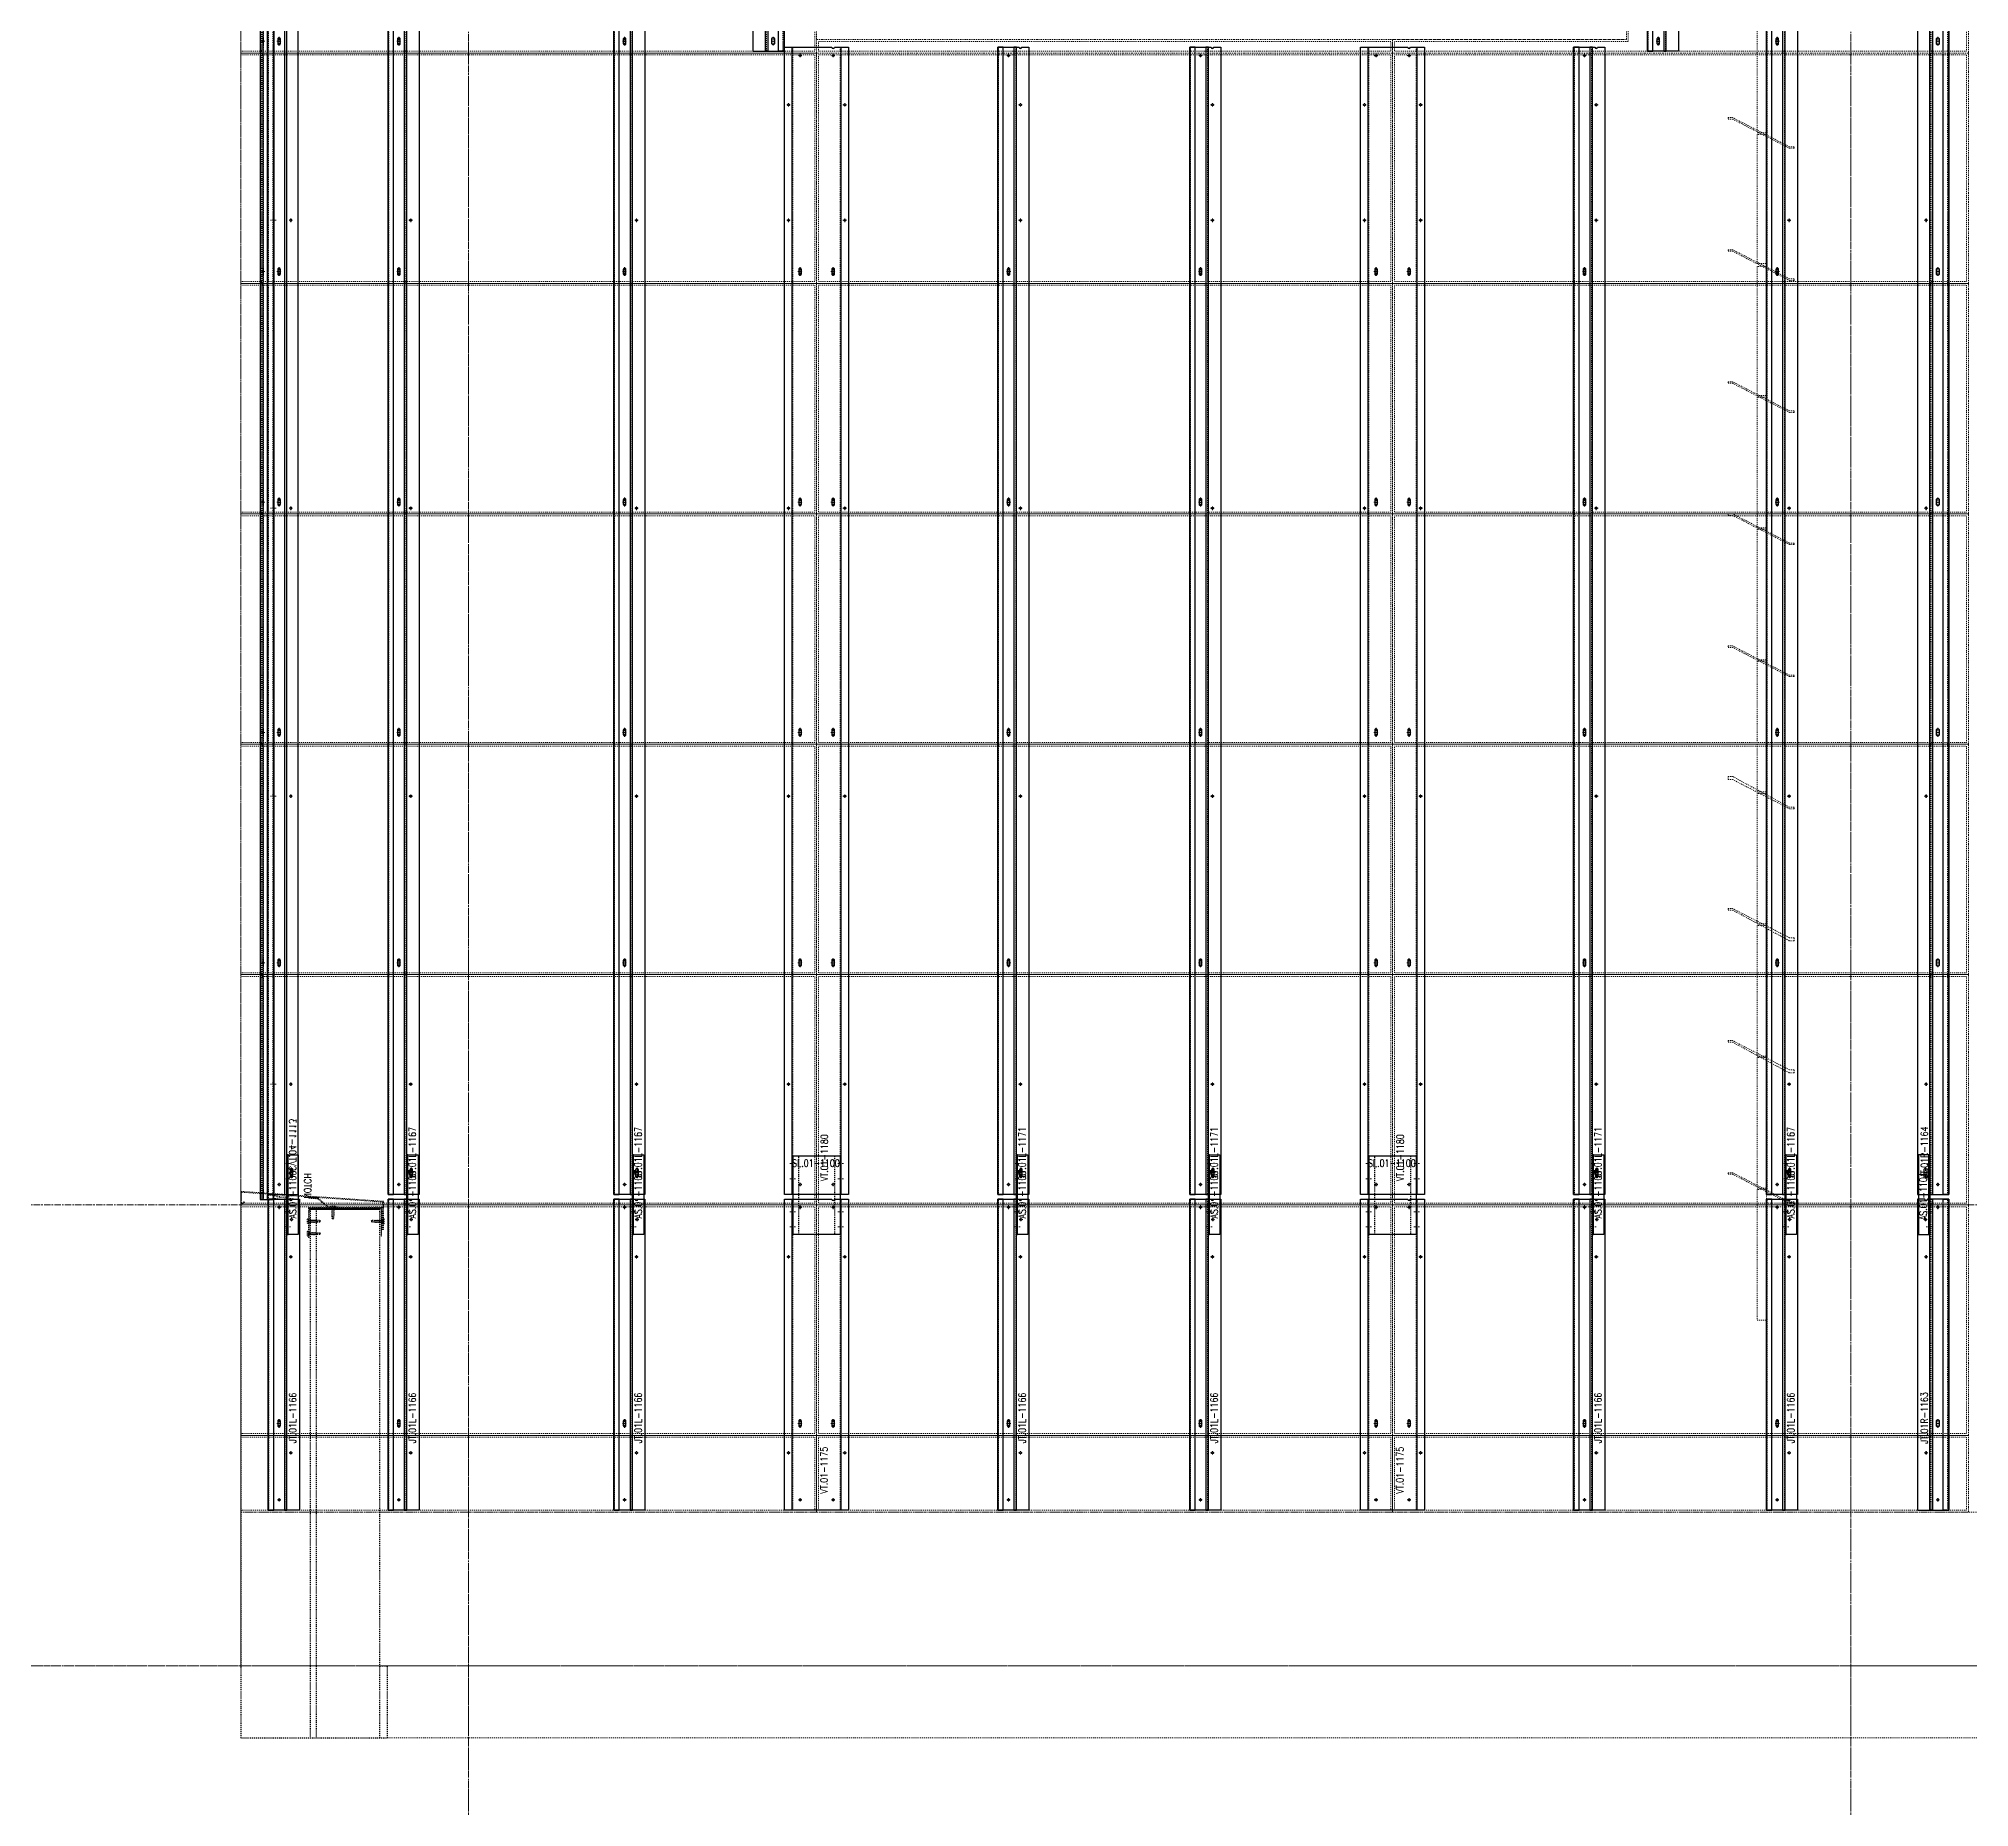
# Model space of a CAD drawing. Header units: inches. Extents: x 841 to 14369, y -4365 to -3225.
# Drawn here: x 8395 to 8596.1, y -4053.5 to -3869.2 of the extents above; entities that cross this region are included whole.
import ezdxf
from ezdxf.xclip import XClip

# ---------------------------------------------------------------- set-up
doc = ezdxf.new("R2010")
doc.units = ezdxf.units.IN
doc.header["$MEASUREMENT"] = 0
doc.header["$XCLIPFRAME"] = 0
for name, pattern in [('_PDT - Center', [0.5625, 0.375, -0.09375, 0, -0.09375]), ('Grid Line 1_2_', [0.875, 0.5, -0.125, 0.125, -0.125]), ('INC-200$0$NBK_Hidden', [0.125, 0.083333, -0.041667]), ('NBK_Center', [0.541667, 0.333333, -0.0625, 0.083333, -0.0625]), ('NBK_Center2', [0.270833, 0.166667, -0.03125, 0.041667, -0.03125]), ('NBK_CenterX2', [1.083333, 0.666667, -0.125, 0.166667, -0.125]), ('NBK_Hidden', [0.125, 0.083333, -0.041667]), ('NBK_Hidden2', [0.0625, 0.041667, -0.020833])]:
    doc.linetypes.add(name, pattern=pattern)
doc.layers.get('Defpoints').update_dxf_attribs({"color": 250, "lineweight": 0})
for name, color, linetype, lineweight in [('!Bracket', 11, 'Continuous', 25), ('!Clip - bent', 20, 'Continuous', 25), ('!Dimension', 50, 'Continuous', 5), ('!Extrusion', 140, 'Continuous', 25), ('!Gridline', 112, 'NBK_CenterX2', 5), ('!Hatch', 8, 'Continuous', 5), ('!Linetype_Center', 220, 'NBK_Center', 9), ('!Linetype_Center2', 222, 'NBK_Center2', 9), ('!Linetype_Hidden', 210, 'NBK_Hidden', 9), ('!Misc1', 254, 'Continuous', 5), ('!Misc2', 252, 'NBK_Hidden2', 5), ('INC-200$0$!Linetype_Hidden', 210, 'INC-200$0$NBK_Hidden', 9)]:
    doc.layers.add(name, color=color, linetype=linetype, lineweight=lineweight)
doc.layers.add('!Viewport', color=250, linetype='Continuous', lineweight=0, plot=False)
doc.layers.add('0 @ 1', color=7, linetype='Continuous')
doc.styles.add('Romans', font='romans.shx', dxfattribs={"width": 0.8})

# ---------------------------------------------------------------- blocks, each defined once
blk = doc.blocks.new('A$C5F5F23F4')
at = {"linetype": 'Grid Line 1_2_'}
for p, q in [((-2424, -106.16), (-2424, 462.07)), ((-2568, -106.16), (-2568, 458.95))]:
    blk.add_line(p, q, dxfattribs=at)
at = {"linetype": '_PDT - Center', "lineweight": 9}
blk.add_line((-2818.05, 0), (397.38, 0), dxfattribs=at)
blk = doc.blocks.new('*U831')
at = {"color": 0, "linetype": 'ByBlock'}
for p, q in [((0.1, -0.01), (-0.1, -0.04)), ((0.1, -0.07), (-0.1, -0.1)), ((0.1, -0.14), (-0.1, -0.16)), ((0.1, -0.2), (-0.1, -0.22)), ((0.1, -0.26), (-0.1, -0.29)), ((0.1, -0.32), (-0.1, -0.35)), ((0.1, -0.39), (-0.1, -0.41)), ((0.1, -0.45), (-0.1, -0.47)), ((0.1, -0.51), (-0.1, -0.54)), ((0.1, -0.57), (-0.1, -0.6)), ((0.1, -0.64), (-0.1, -0.66)), ((0.1, -0.7), (-0.1, -0.72)), ((0.02, -0.75), (-0.01, -0.93)), ((0, -1), (-0.01, -0.93)), ((0.08, -0.75), (0, -1))]:
    blk.add_line(p, q, dxfattribs=at)
blk.add_lwpolyline([(-0.17, 0.06), (0.17, 0.06, -0.999262), (0.17, 0), (-0.17, 0, -1.000932)], format="xyb", close=True)
for points in [[(0.07, 0), (-0.07, 0), (-0.07, -0.02)], [(0.07, 0), (0.1, -0.01), (0.07, -0.03), (0.07, -0.06)], [(-0.07, -0.08), (-0.07, -0.05), (-0.1, -0.04), (-0.07, -0.02)], [(-0.07, -0.14), (-0.07, -0.11), (-0.1, -0.1), (-0.07, -0.08)], [(-0.07, -0.2), (-0.07, -0.17), (-0.1, -0.16), (-0.07, -0.14)], [(-0.07, -0.27), (-0.07, -0.23), (-0.1, -0.22), (-0.07, -0.2)], [(-0.07, -0.33), (-0.07, -0.3), (-0.1, -0.29), (-0.07, -0.27)], [(-0.07, -0.39), (-0.07, -0.36), (-0.1, -0.35), (-0.07, -0.33)], [(-0.07, -0.45), (-0.07, -0.42), (-0.1, -0.41), (-0.07, -0.39)], [(-0.07, -0.52), (-0.07, -0.48), (-0.1, -0.47), (-0.07, -0.45)], [(-0.07, -0.58), (-0.07, -0.55), (-0.1, -0.54), (-0.07, -0.52)], [(-0.07, -0.64), (-0.07, -0.61), (-0.1, -0.6), (-0.07, -0.58)], [(-0.07, -0.7), (-0.07, -0.67), (-0.1, -0.66), (-0.07, -0.64)], [(-0.07, -0.77), (-0.07, -0.73), (-0.1, -0.72), (-0.07, -0.7)], [(0.07, -0.75), (0.08, -0.75), (0.08, -0.93), (0, -1), (-0.08, -0.93), (-0.08, -0.75), (-0.07, -0.75), (-0.07, -0.77)], [(0.07, -0.06), (0.1, -0.07), (0.07, -0.09), (0.07, -0.12)], [(0.07, -0.12), (0.1, -0.14), (0.07, -0.15), (0.07, -0.19)], [(0.07, -0.19), (0.1, -0.2), (0.07, -0.22), (0.07, -0.25)], [(0.07, -0.25), (0.1, -0.26), (0.07, -0.28), (0.07, -0.31)], [(0.07, -0.31), (0.1, -0.32), (0.07, -0.34), (0.07, -0.38)], [(0.07, -0.38), (0.1, -0.39), (0.07, -0.41), (0.07, -0.44)], [(0.07, -0.44), (0.1, -0.45), (0.07, -0.47), (0.07, -0.5)], [(0.07, -0.5), (0.1, -0.51), (0.07, -0.53), (0.07, -0.56)], [(0.07, -0.56), (0.1, -0.57), (0.07, -0.59), (0.07, -0.62)], [(0.07, -0.62), (0.1, -0.64), (0.07, -0.66), (0.07, -0.69)], [(0.07, -0.69), (0.1, -0.7), (0.07, -0.72), (0.07, -0.75)]]:
    blk.add_lwpolyline(points, dxfattribs=at)
for centre, radius, start, end in [((-0.04, -0.93), 0.0417, 132.5802, 180.5455), ((-0.05, -0.94), 0.0414, 11.0573, 109.1534)]:
    blk.add_arc(centre, radius, start, end, dxfattribs=at)
blk = doc.blocks.new('A$C5E8AE244')
at = {"layer": '!Hatch', "const_width": 0.0625}
blk.add_lwpolyline([(-6.42, 1.19), (-7.43, 1.26)], dxfattribs=at)
at = {"layer": '!Hatch'}
blk.add_lwpolyline([(-6.42, 1.15), (-7.44, 1.22), (-7.43, 1.3), (-6.42, 1.23)], close=True, dxfattribs=at)
at = {"layer": '!Misc1'}
blk.add_lwpolyline([(-14.49, 1.83), (-14.49, 1.87), (-14.45, 1.87)], dxfattribs=at)
at = {"layer": '!Misc2'}
for p, q in [((0.31, 0.19), (0.19, -2.12)), ((0.31, -2.12), (0.19, 0.19))]:
    blk.add_line(p, q, dxfattribs=at)
blk.add_lwpolyline([(0.39, -2.12), (0.39, 0.83), (-14.45, 1.87, 0.434812), (-14.49, 1.83), (-14.49, 0.45, 0.645045), (-14.43, 0.42), (-14.1, 0.71), (-14.15, 0.77), (-14.35, 0.6, -0.645045), (-14.41, 0.63), (-14.41, 1.74, -0.434812), (-14.37, 1.78), (0.31, 0.76), (0.31, -2.12)], format="xyb", close=True, dxfattribs=at)
for points in [[(-4.37, 0.19), (-5.37, 0.19), (-6.45, 1.09), (-7.44, 1.16), (-7.44, 1.22), (-6.42, 1.15), (-5.35, 0.25), (-4.37, 0.25)], [(0.13, -2.81), (0.13, 0.12), (-7.37, 0.12), (-7.37, -2.94), (-7.43, -2.94), (-7.43, 0.19), (0.13, 0.19), (0.19, 0.19), (0.19, -2.81)], [(0.19, 0.19), (0.31, 0.19), (0.31, -2.12), (0.19, -2.12)]]:
    blk.add_lwpolyline(points, close=True, dxfattribs=at)
at = {"layer": '!Misc2', "xscale": -1.279102632693, "yscale": 1.279102632693, "zscale": 1.279102632693}
blk.add_blockref('*U831', (-4.88, 0.25), dxfattribs=at)
at = {"layer": '!Misc2', "yscale": 1.279102632693, "zscale": 1.279102632693}
for p, xscale, rotation in [((-7.47, -1.24), -1.279102632693, 90), ((0.39, -1.25), 1.279102632693, 270), ((-7.47, -2.54), -1.279102632693, 90)]:
    blk.add_blockref('*U831', p, dxfattribs=dict(at, xscale=xscale, rotation=rotation))
blk = doc.blocks.new('A$C5F5EFE0E')
blk.add_line((-2591.75, -258.17), (-2591.75, 66.5))
at = {"lineweight": 30}
for p, q in [((-2584.5, -210.46), (-2584.5, -265.5)), ((-2583.88, -210.46), (-2583.88, -265.5)), ((-2577.25, -265.5), (-2577.25, -210.46)), ((-2577.25, -258), (-2576.5, -258)), ((-2576.5, -258), (-2576.5, -265.5))]:
    blk.add_line(p, q, dxfattribs=at)
at = {"lineweight": 13}
for points in [[(-2432.8, -98.32), (-2432.8, -84.72), (-2433.76, -84.72), (-2433.76, -98.32)], [(-2432.8, -111.92), (-2432.8, -98.48), (-2433.76, -98.48), (-2433.76, -111.92)], [(-2432.8, -125.68), (-2432.8, -112.24), (-2433.76, -112.24), (-2433.76, -125.68)], [(-2432.8, -139.44), (-2432.8, -125.84), (-2433.76, -125.84), (-2433.76, -139.44)], [(-2432.8, -153.2), (-2432.8, -139.6), (-2433.76, -139.6), (-2433.76, -153.2)], [(-2432.8, -166.96), (-2432.8, -153.36), (-2433.76, -153.36), (-2433.76, -166.96)], [(-2432.8, -180.72), (-2432.8, -167.12), (-2433.76, -167.12), (-2433.76, -180.72)], [(-2432.8, -194.48), (-2432.8, -180.88), (-2433.76, -180.88), (-2433.76, -194.48)], [(-2432.8, -208.24), (-2432.8, -194.64), (-2433.76, -194.64), (-2433.76, -208.24)], [(-2432.8, -222), (-2432.8, -208.4), (-2433.76, -208.4), (-2433.76, -222)]]:
    blk.add_lwpolyline(points, close=True, dxfattribs=at)
at = {"lineweight": 18}
for points in [[(-2429.92, -99.76), (-2430.4, -99.76), (-2436.32, -96.72), (-2436.8, -96.72), (-2436.8, -96.88), (-2436.32, -96.88), (-2430.4, -99.92), (-2429.92, -99.92)], [(-2429.92, -113.52), (-2430.4, -113.52), (-2436.32, -110.48), (-2436.8, -110.48), (-2436.8, -110.64), (-2436.32, -110.64), (-2430.4, -113.68), (-2429.92, -113.68)], [(-2429.92, -127.28), (-2430.4, -127.28), (-2436.32, -124.24), (-2436.8, -124.24), (-2436.8, -124.4), (-2436.32, -124.4), (-2430.4, -127.44), (-2429.92, -127.44)], [(-2429.92, -141.04), (-2430.4, -141.04), (-2436.32, -138), (-2436.8, -138), (-2436.8, -138.16), (-2436.32, -138.16), (-2430.4, -141.2), (-2429.92, -141.2)], [(-2429.92, -154.8), (-2430.4, -154.8), (-2436.32, -151.76), (-2436.8, -151.76), (-2436.8, -151.92), (-2436.32, -151.92), (-2430.4, -154.96), (-2429.92, -154.96)], [(-2429.92, -168.56), (-2430.4, -168.56), (-2436.32, -165.36), (-2436.8, -165.36), (-2436.8, -165.68), (-2436.32, -165.68), (-2430.4, -168.72), (-2429.92, -168.72)], [(-2429.92, -182.16), (-2430.4, -182.16), (-2436.32, -179.12), (-2436.8, -179.12), (-2436.8, -179.28), (-2436.32, -179.28), (-2430.4, -182.48), (-2429.92, -182.48)], [(-2429.92, -195.92), (-2430.4, -195.92), (-2436.32, -192.88), (-2436.8, -192.88), (-2436.8, -193.04), (-2436.32, -193.04), (-2430.4, -196.24), (-2429.92, -196.24)], [(-2429.92, -209.68), (-2430.4, -209.68), (-2436.32, -206.64), (-2436.8, -206.64), (-2436.8, -206.8), (-2436.32, -206.8), (-2430.4, -209.84), (-2429.92, -209.84)]]:
    blk.add_lwpolyline(points, close=True, dxfattribs=at)
at = {"lineweight": 30}
for points in [[(-2591.75, -210), (-2591.75, -265.5), (-2576.5, -265.5)], [(-2577.25, -210.46), (-2584.5, -210.46)]]:
    blk.add_lwpolyline(points, dxfattribs=at)
at = {"color": 8, "const_width": 0.125}
blk.add_lwpolyline([(-2577.25, -210.39), (-2584.63, -210.39)], dxfattribs=at)
at = {"linetype": 'NBK_Hidden2'}
blk.add_lwpolyline([(-2584.63, -210.46), (-2577.25, -210.46), (-2577.25, -210.33), (-2584.63, -210.33)], close=True, dxfattribs=at)
for points in [[(-2591.75, -258), (-43, -258), (-43, -242), (-2591.75, -242)], [(-2591.75, -265.5), (8.5, -265.5), (8.5, -258), (-2591.75, -258)]]:
    blk.add_lwpolyline(points, close=True)
blk.add_blockref('A$C5E8AE244', (-2577.26, -210.45))
blk = doc.blocks.new('A$C5F5DFE26')
at = {"layer": '!Linetype_Center2'}
for points in [[(-2531.75, -88.89), (-2447.38, -88.89), (-2447.38, -28.51), (-2531.75, -28.51)], [(-2591.75, -90.3), (-2531.75, -90.3), (-2531.75, -66.3), (-2591.75, -66.3)], [(-2471.75, -90.3), (-2471.75, -88.89), (-2447.38, -88.89), (-2447.38, -66.3), (-2411.75, -66.3), (-2411.75, -90.3)], [(-2591.75, -114.3), (-2531.75, -114.3), (-2531.75, -90.3), (-2591.75, -90.3)], [(-2471.75, -90.3), (-2531.75, -90.3), (-2531.75, -88.89), (-2471.75, -88.89)], [(-2531.75, -114.3), (-2471.75, -114.3), (-2471.75, -90.3), (-2531.75, -90.3)], [(-2471.75, -114.3), (-2411.75, -114.3), (-2411.75, -90.3), (-2471.75, -90.3)], [(-2591.75, -138.3), (-2531.75, -138.3), (-2531.75, -114.3), (-2591.75, -114.3)], [(-2531.75, -138.3), (-2471.75, -138.3), (-2471.75, -114.3), (-2531.75, -114.3)], [(-2471.75, -138.3), (-2411.75, -138.3), (-2411.75, -114.3), (-2471.75, -114.3)], [(-2591.75, -162.3), (-2531.75, -162.3), (-2531.75, -138.3), (-2591.75, -138.3)], [(-2531.75, -162.3), (-2471.75, -162.3), (-2471.75, -138.3), (-2531.75, -138.3)], [(-2471.75, -162.3), (-2411.75, -162.3), (-2411.75, -138.3), (-2471.75, -138.3)], [(-2591.75, -186.3), (-2531.75, -186.3), (-2531.75, -162.3), (-2591.75, -162.3)], [(-2531.75, -186.3), (-2471.75, -186.3), (-2471.75, -162.3), (-2531.75, -162.3)], [(-2471.75, -186.3), (-2411.75, -186.3), (-2411.75, -162.3), (-2471.75, -162.3)], [(-2591.75, -210.3), (-2531.75, -210.3), (-2531.75, -186.3), (-2591.75, -186.3)], [(-2531.75, -210.3), (-2471.75, -210.3), (-2471.75, -186.3), (-2531.75, -186.3)], [(-2471.75, -210.3), (-2411.75, -210.3), (-2411.75, -186.3), (-2471.75, -186.3)], [(-2591.75, -234.3), (-2531.75, -234.3), (-2531.75, -210.3), (-2591.75, -210.3)], [(-2531.75, -234.3), (-2471.75, -234.3), (-2471.75, -210.3), (-2531.75, -210.3)], [(-2471.75, -234.3), (-2411.75, -234.3), (-2411.75, -210.3), (-2471.75, -210.3)], [(-2591.75, -242.3), (-2531.75, -242.3), (-2531.75, -234.3), (-2591.75, -234.3)], [(-2531.75, -242.3), (-2471.75, -242.3), (-2471.75, -234.3), (-2531.75, -234.3)], [(-2471.75, -242.3), (-2411.75, -242.3), (-2411.75, -234.3), (-2471.75, -234.3)]]:
    blk.add_lwpolyline(points, close=True, dxfattribs=at)
at = {"layer": 'INC-200$0$!Linetype_Hidden'}
for points in [[(-2591.75, -66.49), (-2531.94, -66.49), (-2531.94, -90.11), (-2591.75, -90.11)], [(-2471.56, -90.11), (-2471.56, -89.08), (-2447.19, -89.08), (-2447.19, -66.49), (-2411.94, -66.49), (-2411.94, -90.11)], [(-2591.75, -90.49), (-2531.94, -90.49), (-2531.94, -114.11), (-2591.75, -114.11)], [(-2471.94, -89.08), (-2531.56, -89.08), (-2531.56, -90.11), (-2471.94, -90.11)], [(-2531.56, -90.49), (-2471.94, -90.49), (-2471.94, -114.11), (-2531.56, -114.11)], [(-2471.56, -90.49), (-2411.94, -90.49), (-2411.94, -114.11), (-2471.56, -114.11)], [(-2591.75, -114.49), (-2531.94, -114.49), (-2531.94, -138.11), (-2591.75, -138.11)], [(-2531.56, -114.49), (-2471.94, -114.49), (-2471.94, -138.11), (-2531.56, -138.11)], [(-2471.56, -114.49), (-2411.94, -114.49), (-2411.94, -138.11), (-2471.56, -138.11)], [(-2591.75, -138.49), (-2531.94, -138.49), (-2531.94, -162.11), (-2591.75, -162.11)], [(-2531.56, -138.49), (-2471.94, -138.49), (-2471.94, -162.11), (-2531.56, -162.11)], [(-2471.56, -138.49), (-2411.94, -138.49), (-2411.94, -162.11), (-2471.56, -162.11)], [(-2591.75, -162.49), (-2531.94, -162.49), (-2531.94, -186.11), (-2591.75, -186.11)], [(-2531.56, -162.49), (-2471.94, -162.49), (-2471.94, -186.11), (-2531.56, -186.11)], [(-2471.56, -162.49), (-2411.94, -162.49), (-2411.94, -186.11), (-2471.56, -186.11)], [(-2591.75, -186.49), (-2531.94, -186.49), (-2531.94, -210.11), (-2591.75, -210.11)], [(-2531.56, -186.49), (-2471.94, -186.49), (-2471.94, -210.11), (-2531.56, -210.11)], [(-2471.56, -186.49), (-2411.94, -186.49), (-2411.94, -210.11), (-2471.56, -210.11)], [(-2591.75, -210.49), (-2531.94, -210.49), (-2531.94, -234.11), (-2591.75, -234.11)], [(-2531.56, -210.49), (-2471.94, -210.49), (-2471.94, -234.11), (-2531.56, -234.11)], [(-2471.56, -210.49), (-2411.94, -210.49), (-2411.94, -234.11), (-2471.56, -234.11)], [(-2591.75, -234.49), (-2531.94, -234.49), (-2531.94, -242.11), (-2591.75, -242.11)], [(-2531.56, -234.49), (-2471.94, -234.49), (-2471.94, -242.11), (-2531.56, -242.11)], [(-2471.56, -234.49), (-2411.94, -234.49), (-2411.94, -242.11), (-2471.56, -242.11)]]:
    blk.add_lwpolyline(points, close=True, dxfattribs=at)
blk = doc.blocks.new('A$C5F5F243C')
at = {"layer": '!Linetype_Hidden'}
blk.add_blockref('A$C5F5EFE0E', (0, 0), dxfattribs=at)
at = {"color": 1}
blk.add_blockref('A$C5F5DFE26', (0, 0.3), dxfattribs=at)
blk = doc.blocks.new('GRID_ELEV SOUTH_S')
at = {"layer": '!Gridline'}
for p, q in [((0.03, -2067.31), (0.03, 130.35)), ((144.03, -2067.31), (144.03, 130.35)), ((-679.04, -611.03), (2852.28, -611.03)), ((-679.04, -659.03), (2852.28, -659.03))]:
    blk.add_line(p, q, dxfattribs=at)
blk = doc.blocks.new('WEEP HOLE')
at = {"layer": '!Linetype_Center'}
for p, q in [((-0.22, 0.37), (0.22, 0.37)), ((0, 0.83), (0, -0.08))]:
    blk.add_line(p, q, dxfattribs=at)
at = {"color": 0}
blk.add_lwpolyline([(-0.14, 0.61), (-0.14, 0.14, 0.414214), (0, 0, 0.414214), (0.14, 0.14), (0.14, 0.61, 0.414214), (0, 0.75, 0.414214)], format="xyb", close=True, dxfattribs=at)
blk = doc.blocks.new('TAP HOLE_5mm')
at = {"layer": '!Linetype_Center2'}
for points in [[(-0.18, 0), (0.18, 0)], [(0, 0.18), (0, -0.18)]]:
    blk.add_lwpolyline(points, dxfattribs=at)
blk.add_circle((0, 0), 0.101)
blk = doc.blocks.new('JT.01R-1172')
at = {"layer": '!Extrusion'}
blk.add_lwpolyline([(0, 0), (0, 66.97), (-2.22, 66.97, -1), (-2.5, 66.97), (-3.25, 66.97), (-3.25, 0)], format="xyb", close=True, dxfattribs=at)
for points in [[(-1.95, 0), (-1.95, 66.97), (-1.69, 66.97), (-1.69, 0)], [(-0.57, 0), (-0.57, 66.97), (0, 66.97), (0, 0)]]:
    blk.add_lwpolyline(points, close=True, dxfattribs=at)
at = {"layer": '!Extrusion', "linetype": 'NBK_Hidden'}
for points in [[(-1.95, 0), (-1.95, 66.97), (-1.87, 66.97), (-1.87, 0)], [(-0.08, 0), (-0.08, 66.97), (0, 66.97), (0, 0)]]:
    blk.add_lwpolyline(points, close=True, dxfattribs=at)
at = {"layer": '!Extrusion', "xscale": -1}
for name, p in [('TAP HOLE_5mm', (-2.36, 60.97)), ('WEEP HOLE', (-1.13, 48.68)), ('TAP HOLE_5mm', (-2.36, 30.97)), ('WEEP HOLE', (-1.13, 24.68)), ('TAP HOLE_5mm', (-2.36, 6)), ('WEEP HOLE', (-1.13, 0.68))]:
    blk.add_blockref(name, p, dxfattribs=at)
at = {"layer": 'Defpoints', "color": 5, "insert": (-2.54, 34.72), "char_height": 0.75, "width": 1.65, "attachment_point": 5, "rotation": 90, "style": 'Romans'}
blk.add_mtext('JT.01R-1172', dxfattribs=at)
blk = doc.blocks.new('JT.01L-1186')
at = {"layer": '!Extrusion'}
for points in [[(0.57, 0), (0.57, 66.97), (0, 66.97), (0, 0)], [(1.95, 0), (1.95, 66.97), (1.69, 66.97), (1.69, 0)]]:
    blk.add_lwpolyline(points, close=True, dxfattribs=at)
blk.add_lwpolyline([(0, 0), (0, 66.97), (2.22, 66.97, 1), (2.5, 66.97), (3.25, 66.97), (3.25, 0)], format="xyb", close=True, dxfattribs=at)
at = {"layer": '!Extrusion', "linetype": 'NBK_Hidden'}
for points in [[(0.08, 0), (0.08, 66.97), (0, 66.97), (0, 0)], [(1.95, 0), (1.95, 66.97), (1.87, 66.97), (1.87, 0)]]:
    blk.add_lwpolyline(points, close=True, dxfattribs=at)
at = {"layer": '!Extrusion', "rotation": 360}
for p in [(2.36, 60.97), (2.36, 30.97), (2.36, 6)]:
    blk.add_blockref('TAP HOLE_5mm', p, dxfattribs=at)
at = {"layer": '!Extrusion'}
for p in [(1.13, 48.68), (1.13, 24.68), (1.13, 0.68)]:
    blk.add_blockref('WEEP HOLE', p, dxfattribs=at)
at = {"layer": 'Defpoints', "color": 2, "insert": (2.54, 34.72), "char_height": 0.75, "width": 1.65, "attachment_point": 5, "rotation": 90, "style": 'Romans'}
blk.add_mtext('JT.01L-1186', dxfattribs=at)
blk = doc.blocks.new('JT.01L-1171')
at = {"layer": '!Extrusion'}
blk.add_lwpolyline([(3.25, 0), (0, 0), (0, 119.54), (2.22, 119.54, 1), (2.5, 119.54), (3.25, 119.54)], format="xyb", close=True, dxfattribs=at)
at = {"layer": '!Extrusion', "linetype": 'NBK_Hidden'}
for points in [[(0, 119.54), (0, 0), (0.08, 0), (0.08, 119.54)], [(1.87, 119.54), (1.87, 0), (1.95, 0), (1.95, 119.54)]]:
    blk.add_lwpolyline(points, close=True, dxfattribs=at)
at = {"layer": '!Extrusion'}
for points in [[(0, 119.54), (0, 0), (0.57, 0), (0.57, 119.54)], [(1.69, 119.54), (1.69, 0), (1.95, 0), (1.95, 119.54)]]:
    blk.add_lwpolyline(points, close=True, dxfattribs=at)
at = {"layer": '!Extrusion', "rotation": 360}
for p in [(1.13, 118.66), (2.36, 113.54), (2.36, 101.5), (2.36, 71.5), (2.36, 41.5), (2.36, 11.5), (1.13, 1.06)]:
    blk.add_blockref('TAP HOLE_5mm', p, dxfattribs=at)
at = {"layer": '!Extrusion'}
for p in [(1.13, 95.78), (1.13, 71.78), (1.13, 47.78), (1.13, 23.78)]:
    blk.add_blockref('WEEP HOLE', p, dxfattribs=at)
at = {"layer": 'Defpoints', "color": 2, "insert": (2.54, 4.4), "char_height": 0.75, "width": 1.65, "attachment_point": 5, "rotation": 90, "style": 'Romans'}
blk.add_mtext('JT.01L-1171', dxfattribs=at)
blk = doc.blocks.new('SECTION CLEAR HOLE 1')
at = {"layer": '!Linetype_Center2'}
blk.add_line((-0.33, 0, 0), (0.26, 0, 0), dxfattribs=at)
at = {"layer": '!Misc2'}
blk.add_lwpolyline([(-0.12, 0.1), (0, 0.1), (0, -0.1), (-0.12, -0.1)], close=True, dxfattribs=at)
blk = doc.blocks.new('SLOTTED SECTION1')
at = {"layer": '!Linetype_Center2'}
blk.add_lwpolyline([(-0.24, 0), (0.12, 0)], dxfattribs=at)
at = {"layer": '!Misc2'}
blk.add_lwpolyline([(-0.12, 0.47), (0, 0.47), (0, -0.47), (-0.12, -0.47)], close=True, dxfattribs=at)
blk = doc.blocks.new('SLOTTED HOLE 1')
at = {"layer": '!Linetype_Center'}
for p, q in [((0, 0.55), (0, -0.55)), ((-0.22, 0), (0.22, 0))]:
    blk.add_line(p, q, dxfattribs=at)
at = {"color": 0}
blk.add_lwpolyline([(-0.14, 0.33), (-0.14, -0.33, 0.414214), (0, -0.47, 0.414214), (0.14, -0.33), (0.14, 0.33, 0.414214), (0, 0.47, 0.414214)], format="xyb", close=True, dxfattribs=at)
blk = doc.blocks.new('SL.01-1101')
at = {"layer": '!Bracket'}
for points in [[(4.65, -1.3), (4.65, -0.12), (-3.67, -0.12), (-3.67, -1.3)], [(-3.67, -1.3), (-3.67, -1.18), (4.65, -1.18), (4.65, -1.3)]]:
    blk.add_lwpolyline(points, close=True, dxfattribs=at)
at = {"layer": '!Dimension', "xscale": -1, "rotation": 270}
for name, p in [('SECTION CLEAR HOLE 1', (-2.88, -1.18)), ('SECTION CLEAR HOLE 1', (-1.3, -1.18)), ('SLOTTED SECTION1', (2.15, -1.18)), ('SLOTTED SECTION1', (3.73, -1.18))]:
    blk.add_blockref(name, p, dxfattribs=at)
at = {"layer": '!Extrusion', "xscale": -1, "rotation": 270}
blk.add_blockref('TAP HOLE_5mm', (-2.09, -0.83), dxfattribs=at)
at = {"layer": '!Extrusion', "linetype": 'NBK_Hidden', "xscale": -1, "rotation": 270}
blk.add_blockref('SLOTTED HOLE 1', (2.75, -0.83), dxfattribs=at)
at = {"layer": 'Defpoints', "color": 30, "insert": (0.32, -0.6), "char_height": 0.75, "width": 1.65, "attachment_point": 5, "style": 'Romans'}
blk.add_mtext('AS.01-1101', dxfattribs=at)
blk = doc.blocks.new('JT.01R-1164')
at = {"layer": '!Extrusion'}
blk.add_lwpolyline([(-3.25, 0), (0, 0), (0, 143.5), (-2.22, 143.5, -1), (-2.5, 143.5), (-3.25, 143.5)], format="xyb", close=True, dxfattribs=at)
for points in [[(-1.69, 143.5), (-1.69, 0), (-1.95, 0), (-1.95, 143.5)], [(0, 143.5), (0, 0), (-0.57, 0), (-0.57, 143.5)]]:
    blk.add_lwpolyline(points, close=True, dxfattribs=at)
at = {"layer": '!Extrusion', "linetype": 'NBK_Hidden'}
for points in [[(-1.87, 143.5), (-1.87, 0), (-1.95, 0), (-1.95, 143.5)], [(0, 143.5), (0, 0), (-0.08, 0), (-0.08, 143.5)]]:
    blk.add_lwpolyline(points, close=True, dxfattribs=at)
at = {"layer": '!Extrusion', "xscale": -1}
for name, p in [('TAP HOLE_5mm', (-1.13, 142.67)), ('TAP HOLE_5mm', (-2.36, 131.5)), ('WEEP HOLE', (-1.13, 119.78)), ('TAP HOLE_5mm', (-2.36, 101.5)), ('WEEP HOLE', (-1.13, 95.78)), ('WEEP HOLE', (-1.13, 71.78)), ('TAP HOLE_5mm', (-2.36, 71.5)), ('WEEP HOLE', (-1.13, 47.78)), ('TAP HOLE_5mm', (-2.36, 41.5)), ('WEEP HOLE', (-1.13, 23.78)), ('TAP HOLE_5mm', (-2.36, 11.5)), ('TAP HOLE_5mm', (-1.13, 1.06))]:
    blk.add_blockref(name, p, dxfattribs=at)
at = {"color": 144, "rotation": 90}
blk.add_blockref('SL.01-1101', (-3.25, 143.5), dxfattribs=at)
at = {"layer": 'Defpoints', "color": 5, "insert": (-2.54, 4.4), "char_height": 0.75, "width": 1.65, "attachment_point": 5, "rotation": 90, "style": 'Romans'}
blk.add_mtext('JT.01R-1164', dxfattribs=at)
blk = doc.blocks.new('JT.01R-1163')
at = {"layer": '!Extrusion'}
blk.add_lwpolyline([(-3.25, 0), (0, 0), (0, 32.4), (-2.22, 32.4, -1), (-2.5, 32.4), (-3.25, 32.4)], format="xyb", close=True, dxfattribs=at)
for points in [[(-1.69, 32.4), (-1.69, 0), (-1.95, 0), (-1.95, 32.4)], [(0, 32.4), (0, 0), (-0.57, 0), (-0.57, 32.4)]]:
    blk.add_lwpolyline(points, close=True, dxfattribs=at)
at = {"layer": '!Extrusion', "linetype": 'NBK_Hidden'}
for points in [[(-1.87, 32.4), (-1.87, 0), (-1.95, 0), (-1.95, 32.4)], [(0, 32.4), (0, 0), (-0.08, 0), (-0.08, 32.4)]]:
    blk.add_lwpolyline(points, close=True, dxfattribs=at)
at = {"layer": '!Extrusion', "xscale": -1}
for name, p in [('TAP HOLE_5mm', (-1.13, 31.57)), ('TAP HOLE_5mm', (-2.36, 26.4)), ('WEEP HOLE', (-1.13, 8.68)), ('TAP HOLE_5mm', (-2.36, 6)), ('TAP HOLE_5mm', (-1.13, 1.09))]:
    blk.add_blockref(name, p, dxfattribs=at)
at = {"color": 144, "rotation": 90}
blk.add_blockref('SL.01-1101', (-3.25, 32.4), dxfattribs=at)
at = {"layer": 'Defpoints', "color": 5, "insert": (-2.54, 9.62), "char_height": 0.75, "width": 1.65, "attachment_point": 5, "rotation": 90, "style": 'Romans'}
blk.add_mtext('JT.01R-1163', dxfattribs=at)
blk = doc.blocks.new('AS.01-1100')
at = {"layer": '!Bracket'}
for points in [[(-1.3, 4.65), (-0.12, 4.65), (-0.12, -3.67), (-1.3, -3.67)], [(-1.3, -3.67), (-1.18, -3.67), (-1.18, 4.65), (-1.3, 4.65)]]:
    blk.add_lwpolyline(points, close=True, dxfattribs=at)
at = {"layer": '!Dimension'}
for name, p in [('SLOTTED SECTION1', (-1.18, 3.73)), ('SLOTTED SECTION1', (-1.18, 2.15)), ('SECTION CLEAR HOLE 1', (-1.18, -1.3)), ('SECTION CLEAR HOLE 1', (-1.18, -2.88))]:
    blk.add_blockref(name, p, dxfattribs=at)
at = {"layer": '!Extrusion', "linetype": 'NBK_Hidden'}
blk.add_blockref('SLOTTED HOLE 1', (-0.83, 2.75), dxfattribs=at)
at = {"layer": '!Extrusion', "rotation": 360}
blk.add_blockref('TAP HOLE_5mm', (-0.83, -2.09), dxfattribs=at)
at = {"layer": 'Defpoints', "color": 30, "insert": (-0.71, 0.49), "char_height": 0.75, "width": 1.65, "attachment_point": 5, "rotation": 90, "style": 'Romans'}
blk.add_mtext('AS.01-1100', dxfattribs=at)
blk = doc.blocks.new('JT.01L-1166')
at = {"layer": '!Extrusion'}
blk.add_lwpolyline([(3.25, 0), (0, 0), (0, 32.4), (2.22, 32.4, 1), (2.5, 32.4), (3.25, 32.4)], format="xyb", close=True, dxfattribs=at)
at = {"layer": '!Extrusion', "linetype": 'NBK_Hidden'}
for points in [[(0, 32.4), (0, 0), (0.08, 0), (0.08, 32.4)], [(1.87, 32.4), (1.87, 0), (1.95, 0), (1.95, 32.4)]]:
    blk.add_lwpolyline(points, close=True, dxfattribs=at)
at = {"layer": '!Extrusion'}
for points in [[(0, 32.4), (0, 0), (0.57, 0), (0.57, 32.4)], [(1.69, 32.4), (1.69, 0), (1.95, 0), (1.95, 32.4)]]:
    blk.add_lwpolyline(points, close=True, dxfattribs=at)
at = {"layer": '!Dimension'}
blk.add_blockref('AS.01-1100', (3.25, 32.4), dxfattribs=at)
at = {"layer": '!Extrusion', "rotation": 360}
for p in [(1.13, 31.57), (2.36, 26.4), (2.36, 6), (1.13, 1.09)]:
    blk.add_blockref('TAP HOLE_5mm', p, dxfattribs=at)
at = {"layer": '!Extrusion'}
blk.add_blockref('WEEP HOLE', (1.13, 8.68), dxfattribs=at)
at = {"layer": 'Defpoints', "color": 2, "insert": (2.54, 9.62), "char_height": 0.75, "width": 1.65, "attachment_point": 5, "rotation": 90, "style": 'Romans'}
blk.add_mtext('JT.01L-1166', dxfattribs=at)
blk = doc.blocks.new('19mm WEEP HOLE')
at = {"layer": '!Linetype_Center'}
blk.add_line((-0.37, 0.2), (-0.37, -0.12), dxfattribs=at)
at = {"linetype": 'NBK_Hidden'}
blk.add_lwpolyline([(-0.75, 0.08), (0, 0.08), (0, 0), (-0.75, 0)], close=True, dxfattribs=at)
blk = doc.blocks.new('CLEAR SECTION HOLE')
at = {"layer": '!Linetype_Center2'}
blk.add_line((-0.33, 0), (0.26, 0), dxfattribs=at)
at = {"layer": '!Misc2'}
blk.add_lwpolyline([(-0.08, 0.1), (0, 0.1), (0, -0.1), (-0.08, -0.1)], close=True, dxfattribs=at)
blk = doc.blocks.new('HOLE SECTION')
at = {"layer": '!Linetype_Center2'}
blk.add_line((-0.33, 0), (0.26, 0), dxfattribs=at)
at = {"layer": '!Misc2'}
blk.add_lwpolyline([(-0.09, 0.1), (0, 0.1), (0, -0.1), (-0.09, -0.1)], close=True, dxfattribs=at)
blk = doc.blocks.new('SPPLICE 1')
at = {"layer": 'Defpoints', "color": 8}
for points in [[(-1.3, 4.65), (-0.12, 4.65), (-0.12, -3.67), (-1.3, -3.67)], [(-1.3, -3.67), (-1.18, -3.67), (-1.18, 4.65), (-1.3, 4.65)]]:
    blk.add_lwpolyline(points, close=True, dxfattribs=at)
at = {"layer": '!Dimension'}
for name, p in [('SLOTTED SECTION1', (-1.18, 3.73)), ('SLOTTED SECTION1', (-1.18, 2.15)), ('SECTION CLEAR HOLE 1', (-1.18, -1.3)), ('SECTION CLEAR HOLE 1', (-1.18, -2.88))]:
    blk.add_blockref(name, p, dxfattribs=at)
at = {"layer": '!Extrusion', "linetype": 'NBK_Hidden'}
blk.add_blockref('SLOTTED HOLE 1', (-0.83, 2.75), dxfattribs=at)
at = {"layer": '!Extrusion', "rotation": 360}
blk.add_blockref('TAP HOLE_5mm', (-0.83, -2.09), dxfattribs=at)
blk = doc.blocks.new('SPLICE HIDDEN')
at = {"layer": '!Linetype_Center'}
for p, q in [((-0.93, 2.75), (-0.49, 2.75)), ((-0.71, 3.3), (-0.71, 2.2))]:
    blk.add_line(p, q, dxfattribs=at)
at = {"layer": '!Linetype_Center2'}
for points in [[(-0.71, -1.91), (-0.71, -2.26)], [(-0.89, -2.09), (-0.53, -2.09)]]:
    blk.add_lwpolyline(points, dxfattribs=at)
at = {"layer": 'Defpoints', "color": 8}
for points in [[(-1.18, -3.67), (-1.06, -3.67), (-1.06, 4.65), (-1.18, 4.65)], [(-1.18, 4.65), (0, 4.65), (0, -3.67), (-1.18, -3.67)]]:
    blk.add_lwpolyline(points, close=True, dxfattribs=at)
blk.add_lwpolyline([(-0.85, 3.08), (-0.85, 2.42, 0.414214), (-0.71, 2.28, 0.414214), (-0.57, 2.42), (-0.57, 3.08, 0.414214), (-0.71, 3.22, 0.414214)], format="xyb", close=True, dxfattribs=at)
blk.add_circle((-0.71, -2.09), 0.101, dxfattribs=at)
at = {"layer": '!Dimension'}
for name, p in [('SLOTTED SECTION1', (-1.06, 3.73)), ('SLOTTED SECTION1', (-1.06, 2.15)), ('SECTION CLEAR HOLE 1', (-1.06, -1.3)), ('SECTION CLEAR HOLE 1', (-1.06, -2.88))]:
    blk.add_blockref(name, p, dxfattribs=at)
blk = doc.blocks.new('CVT.04-1113-')
at = {"layer": '!Extrusion'}
blk.add_lwpolyline([(-0.76, 0.52), (-3.97, 0.52), (-3.97, 144.02), (-3.34, 144.02, 1), (-3.06, 144.02), (0, 144.02), (0, 0), (-1.42, 0), (-1.42, 0.52)], format="xyb", dxfattribs=at)
blk.add_lwpolyline([(-2.78, 0.52), (-2.78, 144.02), (-2.53, 144.02), (-2.53, 0.52)], close=True, dxfattribs=at)
at = {"layer": '!Extrusion', "linetype": 'NBK_Hidden'}
for points in [[(-1.42, 0), (-1.42, 144.02), (-1.33, 144.02), (-1.33, 0)], [(-0.86, 0), (-0.86, 144.02), (-0.76, 144.02), (-0.76, 0)]]:
    blk.add_lwpolyline(points, close=True, dxfattribs=at)
at = {"layer": '!Extrusion'}
blk.add_lwpolyline([(-0.76, 0), (-0.76, 144.02), (-1.41, 144.02), (-1.41, 0.52), (-1.33, 0.52)], dxfattribs=at)
at = {"layer": '!Extrusion', "linetype": 'NBK_Hidden'}
for points in [[(-0.35, 0), (-0.35, 144.02), (-0.28, 144.02), (-0.28, 0)], [(-0.04, 0), (-0.04, 144.02), (-0.14, 144.02), (-0.14, 0)]]:
    blk.add_lwpolyline(points, dxfattribs=at)
at = {"layer": '!Linetype_Center2'}
for points in [[(-3.97, 0.52), (-0.76, 0)], [(-0.76, 0.52), (-3.97, 0)]]:
    blk.add_lwpolyline(points, dxfattribs=at)
blk.add_lwpolyline([(-0.76, 0.52), (-3.97, 0.52), (-3.97, 0), (-0.76, 0)], close=True, dxfattribs=at)
at = {"layer": '!Clip - bent'}
blk.add_blockref('SPLICE HIDDEN', (-0.15, 144.02), dxfattribs=at)
at = {"layer": '!Dimension', "xscale": -1}
blk.add_blockref('SPPLICE 1', (-4.08, 144.02), dxfattribs=at)
at = {"layer": '!Dimension'}
for name, p in [('CLEAR SECTION HOLE', (-0.28, 143.19)), ('HOLE SECTION', (-1.33, 132.02)), ('HOLE SECTION', (-1.33, 102.02)), ('HOLE SECTION', (-1.33, 72.02)), ('HOLE SECTION', (-1.33, 42.02)), ('HOLE SECTION', (-1.33, 12.02))]:
    blk.add_blockref(name, p, dxfattribs=at)
at = {"layer": '!Extrusion', "xscale": -1}
for name, p in [('TAP HOLE_5mm', (-1.97, 143.19)), ('WEEP HOLE', (-1.97, 120.3)), ('WEEP HOLE', (-1.97, 96.3)), ('WEEP HOLE', (-1.97, 72.3)), ('WEEP HOLE', (-1.97, 48.3)), ('WEEP HOLE', (-1.97, 24.3)), ('TAP HOLE_5mm', (-1.97, 1.58))]:
    blk.add_blockref(name, p, dxfattribs=at)
at = {"layer": '!Extrusion'}
for p in [(-3.2, 132.02), (-3.2, 102.02), (-3.2, 72.02), (-3.2, 42.02), (-3.2, 12.02)]:
    blk.add_blockref('TAP HOLE_5mm', p, dxfattribs=at)
at = {"layer": '!Extrusion', "rotation": 270}
for p in [(-0.35, 120.3), (-0.35, 96.3), (-0.35, 72.3), (-0.35, 48.3), (-0.35, 24.3), (-0.35, 0.29)]:
    blk.add_blockref('19mm WEEP HOLE', p, dxfattribs=at)
at = {"layer": 'Defpoints', "color": 3, "char_height": 0.75, "width": 1.65, "attachment_point": 5, "rotation": 90, "style": 'Romans'}
for s, insert in [('CVT.04-1113', (-3.38, 5.7)), ('NOTCH', (-4.95, 1.43))]:
    blk.add_mtext(s, dxfattribs=dict(at, insert=insert))
blk = doc.blocks.new('SLOTTED SECTION HOLE')
at = {"layer": '!Linetype_Center2'}
blk.add_line((-0.33, 0), (0.26, 0), dxfattribs=at)
at = {"layer": '!Misc2'}
blk.add_lwpolyline([(-0.08, 0.47), (0, 0.47), (0, -0.47), (-0.08, -0.47)], close=True, dxfattribs=at)
blk = doc.blocks.new('VT.01-1180')
at = {"layer": '!Extrusion'}
blk.add_lwpolyline([(3.33, 0), (-3.33, 0), (-3.33, 119.54), (1.58, 119.54, 1), (1.86, 119.54), (3.33, 119.54)], format="xyb", close=True, dxfattribs=at)
blk.add_lwpolyline([(1.86, 119.54), (2.54, 119.54), (2.54, 0), (-2.54, 0), (-2.54, 119.54), (1.58, 119.54)], dxfattribs=at)
at = {"layer": '!Extrusion', "linetype": 'NBK_Hidden'}
blk.add_lwpolyline([(1.86, 119.54), (2.46, 119.54), (2.46, 0), (-2.46, 0), (-2.46, 119.54), (1.58, 119.54)], dxfattribs=at)
at = {"layer": '!Dimension', "rotation": 360}
for p in [(-2.46, 3.23), (-2.46, 1.65), (2.54, 3.23), (2.54, 1.65)]:
    blk.add_blockref('SLOTTED SECTION HOLE', p, dxfattribs=at)
at = {"layer": '!Extrusion', "rotation": 360}
for name, p in [('TAP HOLE_5mm', (-1.72, 118.66)), ('TAP HOLE_5mm', (1.72, 118.66)), ('TAP HOLE_5mm', (-2.93, 113.54)), ('TAP HOLE_5mm', (2.93, 113.54)), ('TAP HOLE_5mm', (-2.93, 101.5)), ('TAP HOLE_5mm', (2.93, 101.5)), ('WEEP HOLE', (-1.72, 95.78)), ('WEEP HOLE', (1.72, 95.78)), ('WEEP HOLE', (-1.72, 71.78)), ('WEEP HOLE', (1.72, 71.78)), ('TAP HOLE_5mm', (-2.93, 71.5)), ('TAP HOLE_5mm', (2.93, 71.5)), ('WEEP HOLE', (-1.72, 47.78)), ('WEEP HOLE', (1.72, 47.78)), ('TAP HOLE_5mm', (-2.93, 41.5)), ('TAP HOLE_5mm', (2.93, 41.5)), ('WEEP HOLE', (-1.72, 23.78)), ('WEEP HOLE', (1.72, 23.78)), ('TAP HOLE_5mm', (-2.93, 11.5)), ('TAP HOLE_5mm', (2.93, 11.5)), ('TAP HOLE_5mm', (-1.72, 1.06)), ('TAP HOLE_5mm', (1.72, 1.06))]:
    blk.add_blockref(name, p, dxfattribs=at)
at = {"layer": 'Defpoints', "color": 1, "insert": (0.8, 3.84), "char_height": 0.75, "width": 1.65, "attachment_point": 5, "rotation": 90, "style": 'Romans'}
blk.add_mtext('VT.01-1180', dxfattribs=at)
blk = doc.blocks.new('JT.01L-1167')
at = {"layer": '!Extrusion'}
blk.add_lwpolyline([(3.25, 0), (0, 0), (0, 143.5), (2.22, 143.5, 1), (2.5, 143.5), (3.25, 143.5)], format="xyb", close=True, dxfattribs=at)
at = {"layer": '!Extrusion', "linetype": 'NBK_Hidden'}
for points in [[(0, 143.5), (0, 0), (0.08, 0), (0.08, 143.5)], [(1.87, 143.5), (1.87, 0), (1.95, 0), (1.95, 143.5)]]:
    blk.add_lwpolyline(points, close=True, dxfattribs=at)
at = {"layer": '!Extrusion'}
for points in [[(0, 143.5), (0, 0), (0.57, 0), (0.57, 143.5)], [(1.69, 143.5), (1.69, 0), (1.95, 0), (1.95, 143.5)]]:
    blk.add_lwpolyline(points, close=True, dxfattribs=at)
at = {"layer": '!Dimension'}
blk.add_blockref('AS.01-1100', (3.25, 143.5), dxfattribs=at)
at = {"layer": '!Extrusion', "rotation": 360}
for p in [(1.13, 142.67), (2.36, 131.5), (2.36, 101.5), (2.36, 71.5), (2.36, 41.5), (2.36, 11.5), (1.13, 1.06)]:
    blk.add_blockref('TAP HOLE_5mm', p, dxfattribs=at)
at = {"layer": '!Extrusion'}
for p in [(1.13, 119.78), (1.13, 95.78), (1.13, 71.78), (1.13, 47.78), (1.13, 23.78)]:
    blk.add_blockref('WEEP HOLE', p, dxfattribs=at)
at = {"layer": 'Defpoints', "color": 2, "insert": (2.54, 4.4), "char_height": 0.75, "width": 1.65, "attachment_point": 5, "rotation": 90, "style": 'Romans'}
blk.add_mtext('JT.01L-1167', dxfattribs=at)
blk = doc.blocks.new('VT.01-1175')
at = {"layer": '!Extrusion'}
blk.add_lwpolyline([(-2.45, 36.93), (2.45, 36.93), (2.45, 28.73), (-2.45, 28.73)], close=True, dxfattribs=at)
at = {"layer": '!Extrusion', "linetype": 'NBK_Hidden2'}
blk.add_lwpolyline([(-1.86, 36.93), (1.86, 36.93), (1.86, 28.73), (-1.86, 28.73)], close=True, dxfattribs=at)
at = {"layer": '!Extrusion'}
blk.add_lwpolyline([(3.33, 0), (-3.33, 0), (-3.33, 32.4), (1.58, 32.4, 1), (1.86, 32.4), (3.33, 32.4)], format="xyb", close=True, dxfattribs=at)
blk.add_lwpolyline([(1.86, 32.4), (2.54, 32.4), (2.54, 0), (-2.54, 0), (-2.54, 32.4), (1.58, 32.4)], dxfattribs=at)
at = {"layer": '!Extrusion', "linetype": 'NBK_Hidden'}
blk.add_lwpolyline([(1.86, 32.4), (2.46, 32.4), (2.46, 0), (-2.46, 0), (-2.46, 32.4), (1.58, 32.4)], dxfattribs=at)
at = {"layer": '!Dimension', "rotation": 360}
for p in [(-2.46, 31.1), (2.54, 31.1), (-2.46, 29.52), (2.54, 29.52)]:
    blk.add_blockref('CLEAR SECTION HOLE', p, dxfattribs=at)
at = {"layer": '!Extrusion'}
for name, p in [('TAP HOLE_5mm', (-1.72, 31.57)), ('TAP HOLE_5mm', (1.72, 31.57)), ('TAP HOLE_5mm', (-2.93, 26.4)), ('TAP HOLE_5mm', (2.93, 26.4)), ('WEEP HOLE', (-1.72, 8.68)), ('WEEP HOLE', (1.72, 8.68)), ('TAP HOLE_5mm', (-2.93, 6)), ('TAP HOLE_5mm', (2.93, 6)), ('TAP HOLE_5mm', (-1.72, 1.09)), ('TAP HOLE_5mm', (1.72, 1.09))]:
    blk.add_blockref(name, p, dxfattribs=at)
at = {"layer": 'Defpoints', "color": 30, "insert": (-0.07, 36.17), "char_height": 0.75, "width": 1.65, "attachment_point": 5, "style": 'Romans'}
blk.add_mtext('SL.01-1100', dxfattribs=at)
at = {"layer": 'Defpoints', "color": 1, "insert": (0.77, 4.18), "char_height": 0.75, "width": 1.65, "attachment_point": 5, "rotation": 90, "style": 'Romans'}
blk.add_mtext('VT.01-1175', dxfattribs=at)
blk = doc.blocks.new('SOUTH PENTHOUSE TRACKS')
at = {"layer": '!Clip - bent', "color": 2, "xscale": -1}
blk.add_blockref('CVT.04-1113-', (-21.72, 48.56), dxfattribs=at)
at = {"color": 144}
for name, p in [('JT.01R-1172', (32.86, 168.19)), ('JT.01L-1186', (122.81, 168.19))]:
    blk.add_blockref(name, p, dxfattribs=at)
at = {"color": 3}
for name, p in [('JT.01L-1167', (-8.4, 49.08)), ('JT.01L-1167', (15.12, 49.08)), ('JT.01L-1167', (135.2, 49.08)), ('JT.01R-1164', (154.19, 49.08)), ('VT.01-1180', (36.25, 49.08)), ('JT.01L-1171', (55.12, 49.08)), ('JT.01L-1171', (75.12, 49.08)), ('VT.01-1180', (96.25, 49.08)), ('JT.01L-1171', (115.12, 49.08)), ('JT.01L-1166', (-20.88, 16.19)), ('JT.01L-1166', (-8.4, 16.19)), ('JT.01L-1166', (15.12, 16.19)), ('VT.01-1175', (36.25, 16.19)), ('JT.01L-1166', (55.12, 16.19)), ('JT.01L-1166', (75.12, 16.19)), ('VT.01-1175', (96.25, 16.19)), ('JT.01L-1166', (115.12, 16.19)), ('JT.01L-1166', (135.2, 16.19)), ('JT.01R-1163', (154.19, 16.19))]:
    blk.add_blockref(name, p, dxfattribs=at)

msp = doc.modelspace()

# ---------------------------------------------------------------- block references
at = {"layer": '!Viewport', "color": 1}
msp.add_blockref('A$C5F5F23F4', (11007.76, -4038.72), dxfattribs=at)
at = {"color": 144}
msp.add_blockref('SOUTH PENTHOUSE TRACKS', (8439.76, -4038.72), dxfattribs=at)
at = {"color": 1}
msp.add_blockref('A$C5F5F243C', (11007.76, -3780.72), dxfattribs=at)
at = {"layer": '0 @ 1'}
ref = msp.add_blockref('GRID_ELEV SOUTH_S', (8439.73, -3379.69), dxfattribs=at)
XClip(ref).set_block_clipping_path([(-7679.6900497164, -810.429584289), (5606.9554738692, 506.5953677402)])

doc.saveas('drawing.dxf')
